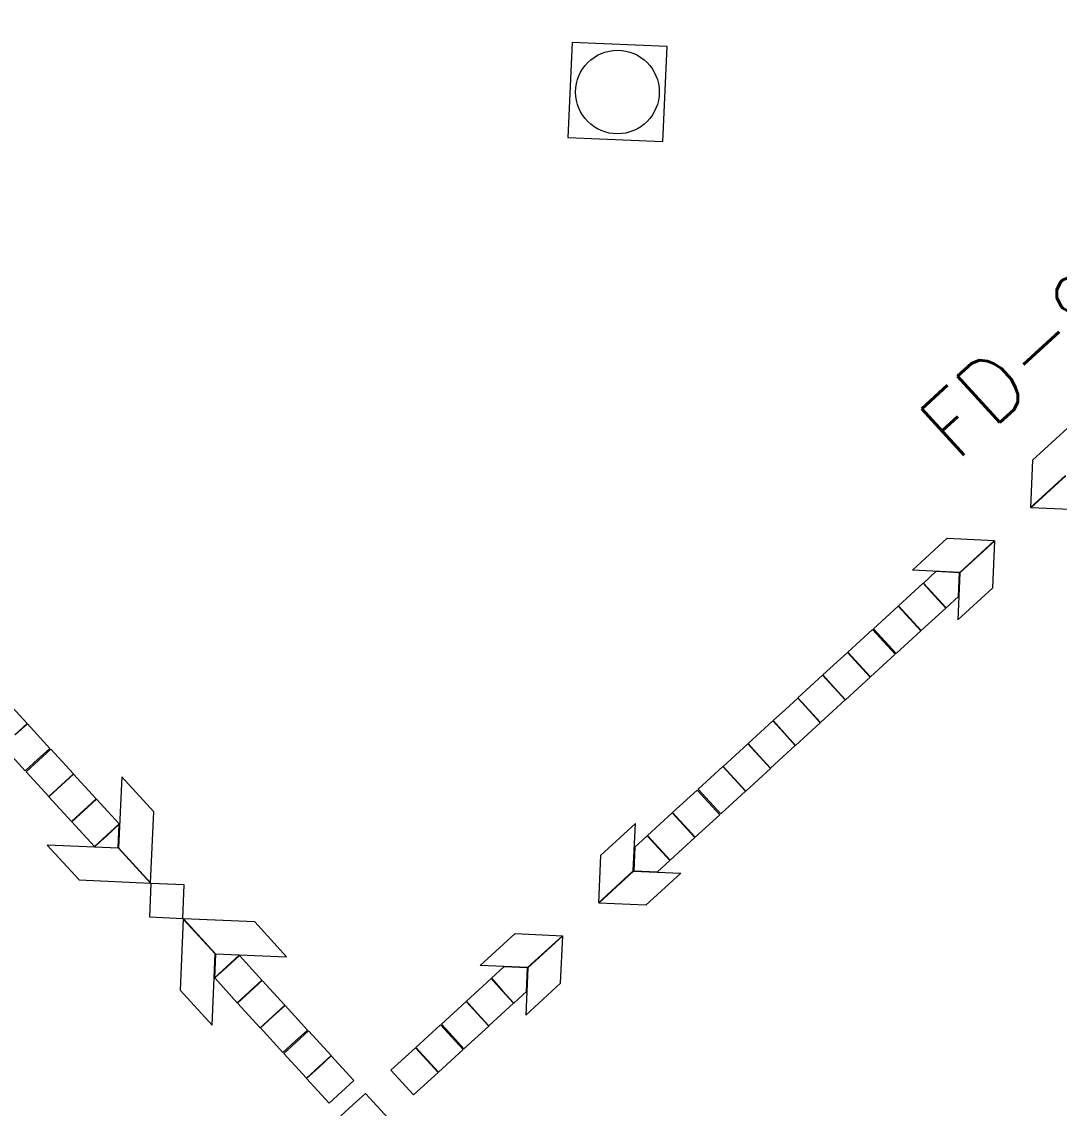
# Model space of a CAD drawing. Header units: inches. Extents: x 733725 to 1472938, y 4017711 to 8040520.
# Drawn here: x 734950.43 to 734962.83, y 4018803.07 to 4018816.06 of the extents above; entities that cross this region are included whole.
import ezdxf

# ---------------------------------------------------------------- set-up
doc = ezdxf.new("R2010")
doc.units = ezdxf.units.IN
doc.header["$MEASUREMENT"] = 0
doc.layers.add('H-HARAM3', color=123, linetype='Continuous', lineweight=5)
doc.layers.add('H-MAFSALL', color=31, linetype='Continuous', lineweight=13)
doc.styles.add('K1-FDS$0$ROMANS', font='romans.shx')

msp = doc.modelspace()

# ---------------------------------------------------------------- hatches: boundary and pattern name
at = {"layer": 'H-MAFSALL'}
h = msp.add_hatch(dxfattribs=at)
h.set_pattern_fill('ANGLE', color=256, scale=0.3, angle=45, style=0)
h.set_pattern_definition([(44.999999983, (-0.0012, 0.0002), (-1.4817422595, 1.4817422604), [1.524, -0.5715]), (134.999999983, (-0.0012, 0.0002), (-1.4817422604, -1.4817422595), [1.524, -0.5715])])
edge = h.paths.add_edge_path(flags=16)
edge.add_arc((734483.445, 4019138.19), 8, -50, 310)
edge = h.paths.add_edge_path(flags=16)
edge.add_arc((735041.69, 4018744.78), 5, 130, 310)
edge.add_arc((735041.69, 4018744.78), 5, -50, 130)
edge = h.paths.add_edge_path(flags=16)
edge.add_arc((734929.449, 4018650.032), 10, 307.1029, 310)
edge.add_line((734935.877, 4018642.372), (734935.481, 4018642.057))
edge = h.paths.add_edge_path(flags=16)
edge.add_arc((734448.304, 4018988.959), 5, -50, 310)
edge = h.paths.add_edge_path(flags=16)
edge.add_arc((734929.449, 4018650.032), 10, -50, 310)
edge = h.paths.add_edge_path()
edge.add_line((734470.495, 4018819.804), (734535.003, 4018852.189))
edge.add_line((734535.003, 4018852.189), (734535.003, 4018852.189))
edge.add_line((734535.003, 4018852.189), (734572.914, 4018810.916))
edge.add_arc((734615.714, 4018815.067), 43, 185.5397, 259.5981)
edge.add_line((734607.95, 4018772.774), (734656.259, 4018720.181))
edge.add_line((734656.259, 4018720.181), (734681.017, 4018702.881))
edge.add_line((734681.017, 4018702.881), (734689.467, 4018687.669))
edge.add_line((734689.467, 4018687.669), (734694.857, 4018680.12))
edge.add_line((734694.857, 4018680.12), (734719.321, 4018651.346))
edge.add_line((734719.321, 4018651.346), (734735.321, 4018631.946))
edge.add_line((734735.321, 4018631.946), (734738.811, 4018624.304))
edge.add_line((734738.811, 4018624.304), (734748.26, 4018603.512))
edge.add_line((734748.26, 4018603.512), (734747.516, 4018601.656))
edge.add_arc((734785.506, 4018511.871), 97.491, 107.72929, 112.93457, ccw=False)
edge.add_arc((734656.551, 4018541.881), 117.492, 25.08126, 32.34036, ccw=False)
edge.add_line((734762.964, 4018591.686), (734809.18, 4018581.942))
edge.add_line((734809.18, 4018581.942), (734866.219, 4018571.729))
edge.add_line((734866.219, 4018571.729), (734867.898, 4018578.513))
edge.add_line((734867.898, 4018578.513), (734907.725, 4018615.005))
edge.add_line((734907.725, 4018615.005), (734912.431, 4018609.829))
edge.add_line((734912.431, 4018609.829), (734975.64, 4018667.103))
edge.add_line((734975.64, 4018667.103), (734970.981, 4018672.229))
edge.add_line((734970.981, 4018672.229), (735032.04, 4018727.74))
edge.add_line((735032.04, 4018727.74), (735037.306, 4018722.006))
edge.add_line((735037.306, 4018722.006), (735052.413, 4018735.663))
edge.add_line((735052.413, 4018735.663), (735059.338, 4018741.922))
edge.add_line((735059.338, 4018741.922), (735066.401, 4018748.341))
edge.add_line((735066.401, 4018748.341), (735061.106, 4018754.165))
edge.add_line((735061.106, 4018754.165), (735117.118, 4018805.091))
edge.add_line((735117.118, 4018805.091), (735104.817, 4018818.622))
edge.add_line((735104.817, 4018818.622), (734958.677, 4018685.762))
edge.add_line((734958.677, 4018685.762), (734951.519, 4018693.635))
edge.add_line((734951.519, 4018693.635), (734933.872, 4018677.591))
edge.add_line((734933.872, 4018677.591), (734905.385, 4018651.693))
edge.add_line((734905.385, 4018651.693), (734888.108, 4018635.985))
edge.add_line((734888.108, 4018635.985), (734892.767, 4018630.86))
edge.add_line((734892.767, 4018630.86), (734854.667, 4018596.221))
edge.add_line((734854.667, 4018596.221), (734784.293, 4018608.823))
edge.add_arc((734788.7, 4018633.431), 25, 217.1653, 259.8479, ccw=False)
edge.add_line((734768.777, 4018618.328), (734704.047, 4018703.715))
edge.add_line((734704.047, 4018703.715), (734708.534, 4018710.947))
edge.add_line((734708.534, 4018710.947), (734700.207, 4018716.114))
edge.add_line((734700.207, 4018716.114), (734704.039, 4018722.289))
edge.add_line((734704.039, 4018722.289), (734698.091, 4018725.98))
edge.add_line((734698.091, 4018725.98), (734702.273, 4018732.721))
edge.add_line((734702.273, 4018732.721), (734702.336, 4018732.679))
edge.add_arc((734708.117, 4018741.415), 10.475, 236.5024, 314.0512)
edge.add_line((734715.401, 4018733.886), (734717.159, 4018735.485))
edge.add_line((734717.159, 4018735.485), (734722.231, 4018740.095))
edge.add_line((734722.231, 4018740.095), (734720.065, 4018742.478))
edge.add_line((734720.065, 4018742.478), (734726.132, 4018747.994))
edge.add_line((734726.132, 4018747.994), (734719.41, 4018755.387))
edge.add_line((734719.41, 4018755.387), (734713.218, 4018749.758))
edge.add_line((734713.218, 4018749.758), (734710.291, 4018752.978))
edge.add_line((734710.291, 4018752.978), (734716.483, 4018758.607))
edge.add_line((734716.483, 4018758.607), (734709.759, 4018766.003))
edge.add_line((734709.759, 4018766.003), (734703.567, 4018760.373))
edge.add_line((734703.567, 4018760.373), (734700.64, 4018763.593))
edge.add_line((734700.64, 4018763.593), (734706.832, 4018769.222))
edge.add_line((734706.832, 4018769.222), (734700.111, 4018776.616))
edge.add_line((734700.111, 4018776.616), (734694.4, 4018771.424))
edge.add_line((734694.4, 4018771.424), (734692.234, 4018773.807))
edge.add_line((734692.234, 4018773.807), (734686.631, 4018768.713))
edge.add_line((734686.631, 4018768.713), (734683.931, 4018766.258))
edge.add_arc((734691.488, 4018755.604), 13.062, 125.3471, 234.1486)
edge.add_line((734683.838, 4018745.017), (734679.674, 4018738.306))
edge.add_line((734679.674, 4018738.306), (734673.726, 4018741.996))
edge.add_line((734673.726, 4018741.996), (734673.41, 4018741.491))
edge.add_line((734673.41, 4018741.491), (734673.274, 4018741.576))
edge.add_line((734673.274, 4018741.576), (734669.424, 4018735.372))
edge.add_line((734669.424, 4018735.372), (734662.891, 4018739.425))
edge.add_line((734662.891, 4018739.425), (734661.12, 4018740.524))
edge.add_line((734661.12, 4018740.524), (734662.269, 4018742.424))
edge.add_line((734662.269, 4018742.424), (734639.091, 4018767.919))
edge.add_line((734639.091, 4018767.919), (734644.863, 4018773.166))
edge.add_line((734644.863, 4018773.166), (734641.27, 4018777.117))
edge.add_line((734641.27, 4018777.117), (734635.499, 4018771.87))
edge.add_line((734635.499, 4018771.87), (734624.539, 4018783.924))
edge.add_line((734624.539, 4018783.924), (734623.801, 4018783.25))
edge.add_line((734623.801, 4018783.25), (734611.491, 4018796.79))
edge.add_line((734611.491, 4018796.79), (734615.969, 4018800.904))
edge.add_line((734615.969, 4018800.904), (734613.206, 4018803.943))
edge.add_line((734613.206, 4018803.943), (734611.359, 4018802.264))
edge.add_line((734611.359, 4018802.264), (734611.02, 4018802.637))
edge.add_line((734611.02, 4018802.637), (734608.08, 4018802.777))
edge.add_line((734608.08, 4018802.777), (734607.708, 4018802.438))
edge.add_line((734607.708, 4018802.438), (734600.959, 4018809.861))
edge.add_line((734600.959, 4018809.861), (734601.332, 4018810.2))
edge.add_line((734601.332, 4018810.2), (734601.471, 4018813.14))
edge.add_line((734601.471, 4018813.14), (734601.133, 4018813.512))
edge.add_line((734601.133, 4018813.512), (734602.98, 4018815.191))
edge.add_line((734602.98, 4018815.191), (734600.195, 4018818.254))
edge.add_line((734600.195, 4018818.254), (734595.696, 4018814.164))
edge.add_line((734595.696, 4018814.164), (734583.386, 4018827.704))
edge.add_line((734583.386, 4018827.704), (734584.128, 4018828.375))
edge.add_line((734584.128, 4018828.375), (734573.169, 4018840.43))
edge.add_line((734573.169, 4018840.43), (734578.94, 4018845.677))
edge.add_line((734578.94, 4018845.677), (734575.348, 4018849.628))
edge.add_line((734575.348, 4018849.628), (734569.576, 4018844.381))
edge.add_line((734569.576, 4018844.381), (734546.398, 4018869.875))
edge.add_line((734546.398, 4018869.875), (734544.397, 4018868.912))
edge.add_line((734544.397, 4018868.912), (734540.057, 4018877.668))
edge.add_line((734540.057, 4018877.668), (734546.599, 4018880.911))
edge.add_line((734546.599, 4018880.911), (734546.526, 4018881.057))
edge.add_line((734546.526, 4018881.057), (734547.06, 4018881.322))
edge.add_line((734547.06, 4018881.322), (734543.952, 4018887.593))
edge.add_line((734543.952, 4018887.593), (734551.028, 4018891.101))
edge.add_arc((734562.294, 4018897.711), 13.062, 210.4016, 319.2031)
edge.add_line((734572.182, 4018889.177), (734580.485, 4018896.725))
edge.add_line((734580.485, 4018896.725), (734578.319, 4018899.107))
edge.add_line((734578.319, 4018899.107), (734584.029, 4018904.299))
edge.add_line((734584.029, 4018904.299), (734577.183, 4018911.579))
edge.add_line((734577.183, 4018911.579), (734571.116, 4018906.063))
edge.add_line((734571.116, 4018906.063), (734568.189, 4018909.283))
edge.add_line((734568.189, 4018909.283), (734574.256, 4018914.799))
edge.add_line((734574.256, 4018914.799), (734567.532, 4018922.195))
edge.add_line((734567.532, 4018922.195), (734561.465, 4018916.679))
edge.add_line((734561.465, 4018916.679), (734558.538, 4018919.898))
edge.add_line((734558.538, 4018919.898), (734564.605, 4018925.414))
edge.add_line((734564.605, 4018925.414), (734558.008, 4018932.921))
edge.add_line((734558.008, 4018932.921), (734551.941, 4018927.405))
edge.add_line((734551.941, 4018927.405), (734549.774, 4018929.787))
edge.add_line((734549.774, 4018929.787), (734542.945, 4018923.578))
edge.add_arc((734549.637, 4018915.633), 10.388, 130.1084, 208.8482)
edge.add_line((734540.538, 4018910.621), (734533.43, 4018907.097))
edge.add_line((734533.43, 4018907.097), (734530.321, 4018913.369))
edge.add_line((734530.321, 4018913.369), (734523.81, 4018910.141))
edge.add_line((734523.81, 4018910.141), (734519.422, 4018918.991))
edge.add_line((734519.422, 4018918.991), (734518.414, 4018918.49))
edge.add_line((734518.414, 4018918.49), (734483.652, 4018963.612))
edge.add_line((734483.652, 4018963.612), (734466.216, 4018986.25))
edge.add_arc((734446.342, 4018986.524), 19.876, -0.7881, 95.2465)
edge.add_line((734444.525, 4019006.316), (734441.745, 4019010.015))
edge.add_arc((734457.733, 4019022.03), 20, 159.6381, 216.9245, ccw=False)
edge.add_line((734438.983, 4019028.989), (734449.624, 4019057.661))
edge.add_arc((734468.375, 4019050.702), 20, 132.2751, 159.6381, ccw=False)
edge.add_line((734454.921, 4019065.5), (734492.174, 4019099.369))
edge.add_line((734492.174, 4019099.369), (734492.352, 4019103.094))
edge.add_line((734492.352, 4019103.094), (734518.495, 4019128.91))
edge.add_line((734518.495, 4019128.91), (734515.932, 4019129.032))
edge.add_line((734515.932, 4019129.032), (734509.618, 4019135.985))
edge.add_line((734509.618, 4019135.985), (734510.13, 4019146.749))
edge.add_line((734510.13, 4019146.749), (734519.735, 4019155.04))
edge.add_line((734519.735, 4019155.04), (734521.152, 4019171.133))
edge.add_line((734521.152, 4019171.133), (734507.472, 4019199.486))
edge.add_line((734507.472, 4019199.486), (734476.686, 4019171.099))
edge.add_line((734476.686, 4019171.099), (734472.574, 4019167.308))
edge.add_line((734472.574, 4019167.308), (734466.913, 4019162.087))
edge.add_line((734466.913, 4019162.087), (734466.392, 4019149.251))
edge.add_line((734466.392, 4019149.251), (734473.058, 4019142.023))
edge.add_line((734473.058, 4019142.023), (734470.728, 4019136.003))
edge.add_line((734470.728, 4019136.003), (734468.209, 4019122.907))
edge.add_line((734468.209, 4019122.907), (734466.607, 4019104.847))
edge.add_line((734466.607, 4019104.847), (734464.67, 4019103.328))
edge.add_line((734464.67, 4019103.328), (734460.43, 4019099.47))
edge.add_line((734460.43, 4019099.47), (734439.912, 4019080.557))
edge.add_arc((734466.972, 4019051.099), 40, 132.5703, 159.9333)
edge.add_line((734429.4, 4019064.824), (734425.787, 4019054.932))
edge.add_arc((734492.611, 4019019.499), 75.638, 152.06563, 155.27115)
edge.add_line((734423.91, 4019051.14), (734418.436, 4019034.299))
edge.add_line((734418.436, 4019034.299), (734418.393, 4019032.833))
edge.add_arc((734464.107, 4019027.499), 46.024, 173.3446, 190.8662)
edge.add_arc((734458.101, 4019026.815), 40, 191.5252, 222.5703)
edge.add_line((734428.643, 4018999.755), (734431.55, 4018996.591))
edge.add_arc((734450.637, 4018990.594), 20.007, 162.5586, 282.582)
edge.add_line((734454.995, 4018971.068), (734472.935, 4018951.538))
edge.add_line((734472.935, 4018951.538), (734489.366, 4018933.651))
edge.add_line((734489.366, 4018933.651), (734498.083, 4018916.295))
edge.add_line((734498.083, 4018916.295), (734467.009, 4018900.695))
edge.add_line((734467.009, 4018900.695), (734457.734, 4018896.038))
edge.add_line((734457.734, 4018896.038), (734446.846, 4018890.572))
edge.add_line((734446.846, 4018890.572), (734436.474, 4018885.365))
edge.add_line((734436.474, 4018885.365), (734448.8, 4018875.981))
edge.add_line((734448.8, 4018875.981), (734461.775, 4018837.145))
edge.add_line((734461.775, 4018837.145), (734470.495, 4018819.804))

# ---------------------------------------------------------------- linework, layer by layer
at = {"layer": 'H-HARAM3'}
for p, q in [((734957.004, 4018815.809), (734956.953, 4018814.672)), ((734957.004, 4018815.809), (734956.953, 4018814.672)), ((734958.14, 4018815.758), (734957.004, 4018815.809)), ((734958.14, 4018815.758), (734957.004, 4018815.809)), ((734958.09, 4018814.622), (734958.14, 4018815.758)), ((734958.09, 4018814.622), (734958.14, 4018815.758)), ((734956.953, 4018814.672), (734958.09, 4018814.622)), ((734956.953, 4018814.672), (734958.09, 4018814.622)), ((734962.927, 4018811.196), (734962.51, 4018810.814)), ((734962.927, 4018811.196), (734962.51, 4018810.814)), ((734962.51, 4018810.814), (734962.485, 4018810.249)), ((734962.51, 4018810.814), (734962.485, 4018810.249)), ((734962.485, 4018810.249), (734962.902, 4018810.631)), ((734962.485, 4018810.249), (734962.902, 4018810.631)), ((734962.488, 4018810.245), (734962.905, 4018810.627)), ((734962.488, 4018810.245), (734962.905, 4018810.627)), ((734963.053, 4018810.22), (734962.488, 4018810.245)), ((734963.053, 4018810.22), (734962.488, 4018810.245)), ((734961.073, 4018809.499), (734961.49, 4018809.881)), ((734961.073, 4018809.499), (734961.49, 4018809.881)), ((734961.49, 4018809.881), (734962.055, 4018809.856)), ((734961.49, 4018809.881), (734962.055, 4018809.856)), ((734962.055, 4018809.856), (734961.638, 4018809.474)), ((734962.055, 4018809.856), (734961.638, 4018809.474)), ((734962.058, 4018809.852), (734961.641, 4018809.47)), ((734962.058, 4018809.852), (734961.641, 4018809.47)), ((734962.033, 4018809.287), (734962.058, 4018809.852)), ((734962.033, 4018809.287), (734962.058, 4018809.852)), ((734961.638, 4018809.474), (734961.073, 4018809.499)), ((734961.638, 4018809.474), (734961.073, 4018809.499)), ((734961.354, 4018809.482), (734961.205, 4018809.346)), ((734961.354, 4018809.482), (734961.205, 4018809.346)), ((734961.636, 4018809.47), (734961.354, 4018809.482)), ((734961.636, 4018809.47), (734961.354, 4018809.482)), ((734961.201, 4018809.343), (734960.906, 4018809.073)), ((734961.201, 4018809.343), (734960.906, 4018809.073)), ((734961.336, 4018809.195), (734961.201, 4018809.343)), ((734961.336, 4018809.195), (734961.201, 4018809.343)), ((734961.205, 4018809.346), (734961.34, 4018809.198)), ((734961.205, 4018809.346), (734961.34, 4018809.198)), ((734961.641, 4018809.47), (734961.616, 4018808.905)), ((734961.641, 4018809.47), (734961.616, 4018808.905)), ((734961.624, 4018809.187), (734961.636, 4018809.47)), ((734961.624, 4018809.187), (734961.636, 4018809.47)), ((734961.616, 4018808.905), (734962.033, 4018809.287)), ((734961.616, 4018808.905), (734962.033, 4018809.287)), ((734961.471, 4018809.047), (734961.336, 4018809.195)), ((734961.471, 4018809.047), (734961.336, 4018809.195)), ((734961.34, 4018809.198), (734961.475, 4018809.05)), ((734961.34, 4018809.198), (734961.475, 4018809.05)), ((734961.475, 4018809.05), (734961.624, 4018809.187)), ((734961.475, 4018809.05), (734961.624, 4018809.187)), ((734960.903, 4018809.07), (734960.608, 4018808.8)), ((734960.903, 4018809.07), (734960.608, 4018808.8)), ((734961.038, 4018808.922), (734960.903, 4018809.07)), ((734961.038, 4018808.922), (734960.903, 4018809.07)), ((734960.906, 4018809.073), (734961.041, 4018808.925)), ((734960.906, 4018809.073), (734961.041, 4018808.925)), ((734961.176, 4018808.778), (734961.471, 4018809.047)), ((734961.176, 4018808.778), (734961.471, 4018809.047)), ((734961.173, 4018808.775), (734961.038, 4018808.922)), ((734961.173, 4018808.775), (734961.038, 4018808.922)), ((734961.041, 4018808.925), (734961.176, 4018808.778)), ((734961.041, 4018808.925), (734961.176, 4018808.778)), ((734960.597, 4018808.79), (734960.302, 4018808.52)), ((734960.597, 4018808.79), (734960.302, 4018808.52)), ((734960.732, 4018808.642), (734960.597, 4018808.79)), ((734960.732, 4018808.642), (734960.597, 4018808.79)), ((734960.608, 4018808.8), (734960.743, 4018808.652)), ((734960.608, 4018808.8), (734960.743, 4018808.652)), ((734960.878, 4018808.505), (734961.173, 4018808.775)), ((734960.878, 4018808.505), (734961.173, 4018808.775)), ((734960.867, 4018808.494), (734960.732, 4018808.642)), ((734960.867, 4018808.494), (734960.732, 4018808.642)), ((734960.743, 4018808.652), (734960.878, 4018808.505)), ((734960.743, 4018808.652), (734960.878, 4018808.505)), ((734960.298, 4018808.517), (734960.003, 4018808.247)), ((734960.298, 4018808.517), (734960.003, 4018808.247)), ((734960.433, 4018808.369), (734960.298, 4018808.517)), ((734960.433, 4018808.369), (734960.298, 4018808.517)), ((734960.302, 4018808.52), (734960.437, 4018808.372)), ((734960.302, 4018808.52), (734960.437, 4018808.372)), ((734960.572, 4018808.224), (734960.867, 4018808.494)), ((734960.572, 4018808.224), (734960.867, 4018808.494)), ((734960.568, 4018808.221), (734960.433, 4018808.369)), ((734960.568, 4018808.221), (734960.433, 4018808.369)), ((734960.437, 4018808.372), (734960.572, 4018808.224)), ((734960.437, 4018808.372), (734960.572, 4018808.224)), ((734960, 4018808.244), (734959.705, 4018807.974)), ((734960, 4018808.244), (734959.705, 4018807.974)), ((734960.135, 4018808.096), (734960, 4018808.244)), ((734960.135, 4018808.096), (734960, 4018808.244)), ((734960.003, 4018808.247), (734960.138, 4018808.099)), ((734960.003, 4018808.247), (734960.138, 4018808.099)), ((734960.273, 4018807.951), (734960.568, 4018808.221)), ((734960.273, 4018807.951), (734960.568, 4018808.221)), ((734960.27, 4018807.949), (734960.135, 4018808.096)), ((734960.27, 4018807.949), (734960.135, 4018808.096)), ((734960.138, 4018808.099), (734960.273, 4018807.951)), ((734960.138, 4018808.099), (734960.273, 4018807.951)), ((734950.491, 4018807.668), (734950.221, 4018807.963)), ((734950.491, 4018807.668), (734950.221, 4018807.963)), ((734959.702, 4018807.971), (734959.554, 4018807.836)), ((734959.702, 4018807.971), (734959.554, 4018807.836)), ((734959.837, 4018807.823), (734959.702, 4018807.971)), ((734959.837, 4018807.823), (734959.702, 4018807.971)), ((734959.705, 4018807.974), (734959.84, 4018807.826)), ((734959.705, 4018807.974), (734959.84, 4018807.826)), ((734959.975, 4018807.679), (734960.27, 4018807.949)), ((734959.975, 4018807.679), (734960.27, 4018807.949)), ((734959.554, 4018807.836), (734959.407, 4018807.701)), ((734959.554, 4018807.836), (734959.407, 4018807.701)), ((734959.972, 4018807.676), (734959.837, 4018807.823)), ((734959.972, 4018807.676), (734959.837, 4018807.823)), ((734959.84, 4018807.826), (734959.975, 4018807.679)), ((734959.84, 4018807.826), (734959.975, 4018807.679)), ((734950.344, 4018807.533), (734950.491, 4018807.668)), ((734950.344, 4018807.533), (734950.491, 4018807.668)), ((734950.494, 4018807.665), (734950.347, 4018807.53)), ((734950.494, 4018807.665), (734950.347, 4018807.53)), ((734950.764, 4018807.37), (734950.494, 4018807.665)), ((734950.764, 4018807.37), (734950.494, 4018807.665)), ((734959.403, 4018807.698), (734959.108, 4018807.428)), ((734959.403, 4018807.698), (734959.108, 4018807.428)), ((734959.538, 4018807.55), (734959.403, 4018807.698)), ((734959.538, 4018807.55), (734959.403, 4018807.698)), ((734959.407, 4018807.701), (734959.542, 4018807.553)), ((734959.407, 4018807.701), (734959.542, 4018807.553)), ((734959.824, 4018807.541), (734959.972, 4018807.676)), ((734959.824, 4018807.541), (734959.972, 4018807.676)), ((734959.673, 4018807.403), (734959.538, 4018807.55)), ((734959.673, 4018807.403), (734959.538, 4018807.55)), ((734959.542, 4018807.553), (734959.677, 4018807.406)), ((734959.542, 4018807.553), (734959.677, 4018807.406)), ((734959.677, 4018807.406), (734959.824, 4018807.541)), ((734959.677, 4018807.406), (734959.824, 4018807.541)), ((734950.199, 4018807.395), (734950.469, 4018807.1)), ((734950.199, 4018807.395), (734950.469, 4018807.1)), ((734959.105, 4018807.425), (734958.81, 4018807.155)), ((734959.105, 4018807.425), (734958.81, 4018807.155)), ((734959.24, 4018807.277), (734959.105, 4018807.425)), ((734959.24, 4018807.277), (734959.105, 4018807.425)), ((734959.108, 4018807.428), (734959.243, 4018807.28)), ((734959.108, 4018807.428), (734959.243, 4018807.28)), ((734959.378, 4018807.133), (734959.673, 4018807.403)), ((734959.378, 4018807.133), (734959.673, 4018807.403)), ((734950.617, 4018807.235), (734950.764, 4018807.37)), ((734950.617, 4018807.235), (734950.764, 4018807.37)), ((734950.774, 4018807.359), (734950.627, 4018807.224)), ((734950.774, 4018807.359), (734950.627, 4018807.224)), ((734951.044, 4018807.064), (734950.774, 4018807.359)), ((734951.044, 4018807.064), (734950.774, 4018807.359)), ((734959.375, 4018807.13), (734959.24, 4018807.277)), ((734959.375, 4018807.13), (734959.24, 4018807.277)), ((734959.243, 4018807.28), (734959.378, 4018807.133)), ((734959.243, 4018807.28), (734959.378, 4018807.133)), ((734950.469, 4018807.1), (734950.617, 4018807.235)), ((734950.469, 4018807.1), (734950.617, 4018807.235)), ((734950.627, 4018807.224), (734950.479, 4018807.089)), ((734950.627, 4018807.224), (734950.479, 4018807.089)), ((734958.807, 4018807.152), (734958.511, 4018806.882)), ((734958.807, 4018807.152), (734958.511, 4018806.882)), ((734958.941, 4018807.004), (734958.807, 4018807.152)), ((734958.941, 4018807.004), (734958.807, 4018807.152)), ((734958.81, 4018807.155), (734958.945, 4018807.007)), ((734958.81, 4018807.155), (734958.945, 4018807.007)), ((734950.479, 4018807.089), (734950.749, 4018806.794)), ((734950.479, 4018807.089), (734950.749, 4018806.794)), ((734950.897, 4018806.929), (734951.044, 4018807.064)), ((734950.897, 4018806.929), (734951.044, 4018807.064)), ((734951.047, 4018807.06), (734950.9, 4018806.925)), ((734951.047, 4018807.06), (734950.9, 4018806.925)), ((734951.317, 4018806.765), (734951.047, 4018807.06)), ((734951.317, 4018806.765), (734951.047, 4018807.06)), ((734951.623, 4018807.03), (734951.585, 4018806.18)), ((734951.623, 4018807.03), (734951.585, 4018806.18)), ((734952.005, 4018806.613), (734951.623, 4018807.03)), ((734952.005, 4018806.613), (734951.623, 4018807.03)), ((734959.076, 4018806.857), (734958.941, 4018807.004)), ((734959.076, 4018806.857), (734958.941, 4018807.004)), ((734958.945, 4018807.007), (734959.08, 4018806.86)), ((734958.945, 4018807.007), (734959.08, 4018806.86)), ((734959.08, 4018806.86), (734959.375, 4018807.13)), ((734959.08, 4018806.86), (734959.375, 4018807.13)), ((734950.749, 4018806.794), (734950.897, 4018806.929)), ((734950.749, 4018806.794), (734950.897, 4018806.929)), ((734950.9, 4018806.925), (734950.752, 4018806.79)), ((734950.9, 4018806.925), (734950.752, 4018806.79)), ((734958.511, 4018806.882), (734958.646, 4018806.734)), ((734958.511, 4018806.882), (734958.646, 4018806.734)), ((734950.752, 4018806.79), (734951.022, 4018806.495)), ((734950.752, 4018806.79), (734951.022, 4018806.495)), ((734951.17, 4018806.63), (734951.317, 4018806.765)), ((734951.17, 4018806.63), (734951.317, 4018806.765)), ((734951.32, 4018806.762), (734951.173, 4018806.627)), ((734951.32, 4018806.762), (734951.173, 4018806.627)), ((734951.59, 4018806.467), (734951.32, 4018806.762)), ((734951.59, 4018806.467), (734951.32, 4018806.762)), ((734958.5, 4018806.872), (734958.205, 4018806.602)), ((734958.5, 4018806.872), (734958.205, 4018806.602)), ((734958.635, 4018806.724), (734958.5, 4018806.872)), ((734958.635, 4018806.724), (734958.5, 4018806.872)), ((734958.781, 4018806.587), (734959.076, 4018806.857)), ((734958.781, 4018806.587), (734959.076, 4018806.857)), ((734951.022, 4018806.495), (734951.17, 4018806.63)), ((734951.022, 4018806.495), (734951.17, 4018806.63)), ((734951.173, 4018806.627), (734951.025, 4018806.492)), ((734951.173, 4018806.627), (734951.025, 4018806.492)), ((734958.77, 4018806.577), (734958.635, 4018806.724)), ((734958.77, 4018806.577), (734958.635, 4018806.724)), ((734958.646, 4018806.734), (734958.781, 4018806.587)), ((734958.646, 4018806.734), (734958.781, 4018806.587)), ((734951.025, 4018806.492), (734951.295, 4018806.197)), ((734951.025, 4018806.492), (734951.295, 4018806.197)), ((734951.967, 4018805.762), (734952.005, 4018806.613)), ((734951.967, 4018805.762), (734952.005, 4018806.613)), ((734958.202, 4018806.599), (734957.907, 4018806.329)), ((734958.202, 4018806.599), (734957.907, 4018806.329)), ((734958.337, 4018806.451), (734958.202, 4018806.599)), ((734958.337, 4018806.451), (734958.202, 4018806.599)), ((734958.205, 4018806.602), (734958.34, 4018806.454)), ((734958.205, 4018806.602), (734958.34, 4018806.454)), ((734958.475, 4018806.307), (734958.77, 4018806.577)), ((734958.475, 4018806.307), (734958.77, 4018806.577)), ((734951.443, 4018806.332), (734951.59, 4018806.467)), ((734951.443, 4018806.332), (734951.59, 4018806.467)), ((734951.593, 4018806.463), (734951.446, 4018806.328)), ((734951.593, 4018806.463), (734951.446, 4018806.328)), ((734951.581, 4018806.181), (734951.593, 4018806.463)), ((734951.581, 4018806.181), (734951.593, 4018806.463)), ((734957.763, 4018806.471), (734957.345, 4018806.089)), ((734957.763, 4018806.471), (734957.345, 4018806.089)), ((734957.737, 4018805.906), (734957.763, 4018806.471)), ((734957.737, 4018805.906), (734957.763, 4018806.471)), ((734958.472, 4018806.304), (734958.337, 4018806.451)), ((734958.472, 4018806.304), (734958.337, 4018806.451)), ((734958.34, 4018806.454), (734958.475, 4018806.307)), ((734958.34, 4018806.454), (734958.475, 4018806.307)), ((734951.295, 4018806.197), (734951.443, 4018806.332)), ((734951.295, 4018806.197), (734951.443, 4018806.332)), ((734951.446, 4018806.328), (734951.298, 4018806.194)), ((734951.446, 4018806.328), (734951.298, 4018806.194)), ((734957.904, 4018806.326), (734957.754, 4018806.189)), ((734957.904, 4018806.326), (734957.754, 4018806.189)), ((734958.039, 4018806.178), (734957.904, 4018806.326)), ((734958.039, 4018806.178), (734957.904, 4018806.326)), ((734957.907, 4018806.329), (734958.042, 4018806.181)), ((734957.907, 4018806.329), (734958.042, 4018806.181)), ((734958.177, 4018806.034), (734958.472, 4018806.304)), ((734958.177, 4018806.034), (734958.472, 4018806.304)), ((734951.582, 4018806.177), (734950.731, 4018806.214)), ((734950.731, 4018806.214), (734951.113, 4018805.797)), ((734950.731, 4018806.214), (734951.113, 4018805.797)), ((734951.582, 4018806.177), (734950.731, 4018806.214)), ((734951.298, 4018806.194), (734951.581, 4018806.181)), ((734951.298, 4018806.194), (734951.581, 4018806.181)), ((734951.964, 4018805.759), (734951.582, 4018806.177)), ((734951.964, 4018805.759), (734951.582, 4018806.177)), ((734951.585, 4018806.18), (734951.967, 4018805.762)), ((734951.585, 4018806.18), (734951.967, 4018805.762)), ((734957.754, 4018806.189), (734957.742, 4018805.907)), ((734957.754, 4018806.189), (734957.742, 4018805.907)), ((734958.174, 4018806.031), (734958.039, 4018806.178)), ((734958.174, 4018806.031), (734958.039, 4018806.178)), ((734958.042, 4018806.181), (734958.177, 4018806.034)), ((734958.042, 4018806.181), (734958.177, 4018806.034)), ((734957.345, 4018806.089), (734957.32, 4018805.524)), ((734957.345, 4018806.089), (734957.32, 4018805.524)), ((734958.024, 4018805.894), (734958.174, 4018806.031)), ((734958.024, 4018805.894), (734958.174, 4018806.031)), ((734957.32, 4018805.524), (734957.737, 4018805.906)), ((734957.32, 4018805.524), (734957.737, 4018805.906)), ((734957.323, 4018805.521), (734957.74, 4018805.903)), ((734957.323, 4018805.521), (734957.74, 4018805.903)), ((734957.74, 4018805.903), (734958.306, 4018805.877)), ((734957.74, 4018805.903), (734958.306, 4018805.877)), ((734957.742, 4018805.907), (734958.024, 4018805.894)), ((734957.742, 4018805.907), (734958.024, 4018805.894)), ((734958.306, 4018805.877), (734957.888, 4018805.496)), ((734958.306, 4018805.877), (734957.888, 4018805.496)), ((734951.113, 4018805.797), (734951.964, 4018805.759)), ((734951.113, 4018805.797), (734951.964, 4018805.759)), ((734951.971, 4018805.754), (734951.953, 4018805.355)), ((734951.971, 4018805.754), (734951.953, 4018805.355)), ((734952.37, 4018805.737), (734951.971, 4018805.754)), ((734952.37, 4018805.737), (734951.971, 4018805.754)), ((734952.353, 4018805.337), (734952.37, 4018805.737)), ((734952.353, 4018805.337), (734952.37, 4018805.737)), ((734957.888, 4018805.496), (734957.323, 4018805.521)), ((734957.888, 4018805.496), (734957.323, 4018805.521)), ((734951.953, 4018805.355), (734952.353, 4018805.337)), ((734951.953, 4018805.355), (734952.353, 4018805.337)), ((734952.357, 4018805.329), (734952.319, 4018804.479)), ((734952.357, 4018805.329), (734952.319, 4018804.479)), ((734952.739, 4018804.912), (734952.357, 4018805.329)), ((734952.739, 4018804.912), (734952.357, 4018805.329)), ((734953.211, 4018805.295), (734952.36, 4018805.332)), ((734952.36, 4018805.332), (734952.742, 4018804.915)), ((734952.36, 4018805.332), (734952.742, 4018804.915)), ((734953.211, 4018805.295), (734952.36, 4018805.332)), ((734953.593, 4018804.877), (734953.211, 4018805.295)), ((734953.593, 4018804.877), (734953.211, 4018805.295)), ((734955.908, 4018804.774), (734956.325, 4018805.156)), ((734955.908, 4018804.774), (734956.325, 4018805.156)), ((734956.325, 4018805.156), (734956.89, 4018805.131)), ((734956.325, 4018805.156), (734956.89, 4018805.131)), ((734956.89, 4018805.131), (734956.473, 4018804.749)), ((734956.89, 4018805.131), (734956.473, 4018804.749)), ((734956.893, 4018805.128), (734956.476, 4018804.746)), ((734956.893, 4018805.128), (734956.476, 4018804.746)), ((734956.868, 4018804.562), (734956.893, 4018805.128)), ((734956.868, 4018804.562), (734956.893, 4018805.128)), ((734952.701, 4018804.061), (734952.739, 4018804.912)), ((734952.701, 4018804.061), (734952.739, 4018804.912)), ((734952.743, 4018804.911), (734952.73, 4018804.628)), ((734952.743, 4018804.911), (734952.73, 4018804.628)), ((734952.742, 4018804.915), (734953.593, 4018804.877)), ((734952.742, 4018804.915), (734953.593, 4018804.877)), ((734953.025, 4018804.898), (734952.743, 4018804.911)), ((734953.025, 4018804.898), (734952.743, 4018804.911)), ((734952.878, 4018804.763), (734953.025, 4018804.898)), ((734952.878, 4018804.763), (734953.025, 4018804.898)), ((734953.028, 4018804.895), (734952.881, 4018804.76)), ((734953.028, 4018804.895), (734952.881, 4018804.76)), ((734953.298, 4018804.6), (734953.028, 4018804.895)), ((734953.298, 4018804.6), (734953.028, 4018804.895)), ((734952.73, 4018804.628), (734952.878, 4018804.763)), ((734952.73, 4018804.628), (734952.878, 4018804.763)), ((734952.881, 4018804.76), (734952.733, 4018804.625)), ((734952.881, 4018804.76), (734952.733, 4018804.625)), ((734956.473, 4018804.749), (734955.908, 4018804.774)), ((734956.473, 4018804.749), (734955.908, 4018804.774)), ((734956.189, 4018804.757), (734956.04, 4018804.621)), ((734956.189, 4018804.757), (734956.04, 4018804.621)), ((734956.471, 4018804.745), (734956.189, 4018804.757)), ((734956.471, 4018804.745), (734956.189, 4018804.757)), ((734956.476, 4018804.746), (734956.451, 4018804.181)), ((734956.476, 4018804.746), (734956.451, 4018804.181)), ((734956.459, 4018804.462), (734956.471, 4018804.745)), ((734956.459, 4018804.462), (734956.471, 4018804.745)), ((734952.733, 4018804.625), (734953.003, 4018804.33)), ((734952.733, 4018804.625), (734953.003, 4018804.33)), ((734953.151, 4018804.465), (734953.298, 4018804.6)), ((734953.151, 4018804.465), (734953.298, 4018804.6)), ((734953.301, 4018804.596), (734953.154, 4018804.461)), ((734953.301, 4018804.596), (734953.154, 4018804.461)), ((734953.571, 4018804.301), (734953.301, 4018804.596)), ((734953.571, 4018804.301), (734953.301, 4018804.596)), ((734956.036, 4018804.618), (734955.741, 4018804.348)), ((734956.036, 4018804.618), (734955.741, 4018804.348)), ((734956.171, 4018804.47), (734956.036, 4018804.618)), ((734956.171, 4018804.47), (734956.036, 4018804.618)), ((734956.04, 4018804.621), (734956.175, 4018804.473)), ((734956.04, 4018804.621), (734956.175, 4018804.473)), ((734956.451, 4018804.181), (734956.868, 4018804.562)), ((734956.451, 4018804.181), (734956.868, 4018804.562)), ((734952.319, 4018804.479), (734952.701, 4018804.061)), ((734952.319, 4018804.479), (734952.701, 4018804.061)), ((734953.003, 4018804.33), (734953.151, 4018804.465)), ((734953.003, 4018804.33), (734953.151, 4018804.465)), ((734953.154, 4018804.461), (734953.006, 4018804.326)), ((734953.154, 4018804.461), (734953.006, 4018804.326)), ((734956.306, 4018804.323), (734956.171, 4018804.47)), ((734956.306, 4018804.323), (734956.171, 4018804.47)), ((734956.175, 4018804.473), (734956.31, 4018804.326)), ((734956.175, 4018804.473), (734956.31, 4018804.326)), ((734956.31, 4018804.326), (734956.459, 4018804.462)), ((734956.31, 4018804.326), (734956.459, 4018804.462)), ((734953.006, 4018804.326), (734953.276, 4018804.031)), ((734953.006, 4018804.326), (734953.276, 4018804.031)), ((734953.424, 4018804.166), (734953.571, 4018804.301)), ((734953.424, 4018804.166), (734953.571, 4018804.301)), ((734953.574, 4018804.298), (734953.427, 4018804.163)), ((734953.574, 4018804.298), (734953.427, 4018804.163)), ((734953.844, 4018804.003), (734953.574, 4018804.298)), ((734953.844, 4018804.003), (734953.574, 4018804.298)), ((734955.738, 4018804.345), (734955.443, 4018804.075)), ((734955.738, 4018804.345), (734955.443, 4018804.075)), ((734955.873, 4018804.197), (734955.738, 4018804.345)), ((734955.873, 4018804.197), (734955.738, 4018804.345)), ((734955.741, 4018804.348), (734955.876, 4018804.2)), ((734955.741, 4018804.348), (734955.876, 4018804.2)), ((734956.011, 4018804.053), (734956.306, 4018804.323)), ((734956.011, 4018804.053), (734956.306, 4018804.323)), ((734953.276, 4018804.031), (734953.424, 4018804.166)), ((734953.276, 4018804.031), (734953.424, 4018804.166)), ((734953.427, 4018804.163), (734953.279, 4018804.028)), ((734953.427, 4018804.163), (734953.279, 4018804.028)), ((734956.008, 4018804.05), (734955.873, 4018804.197)), ((734956.008, 4018804.05), (734955.873, 4018804.197)), ((734955.876, 4018804.2), (734956.011, 4018804.053)), ((734955.876, 4018804.2), (734956.011, 4018804.053)), ((734953.279, 4018804.028), (734953.549, 4018803.733)), ((734953.279, 4018804.028), (734953.549, 4018803.733)), ((734955.432, 4018804.065), (734955.137, 4018803.795)), ((734955.432, 4018804.065), (734955.137, 4018803.795)), ((734955.567, 4018803.917), (734955.432, 4018804.065)), ((734955.567, 4018803.917), (734955.432, 4018804.065)), ((734955.443, 4018804.075), (734955.578, 4018803.927)), ((734955.443, 4018804.075), (734955.578, 4018803.927)), ((734955.713, 4018803.78), (734956.008, 4018804.05)), ((734955.713, 4018803.78), (734956.008, 4018804.05)), ((734953.697, 4018803.868), (734953.844, 4018804.003)), ((734953.697, 4018803.868), (734953.844, 4018804.003)), ((734953.854, 4018803.992), (734953.707, 4018803.857)), ((734953.854, 4018803.992), (734953.707, 4018803.857)), ((734954.124, 4018803.697), (734953.854, 4018803.992)), ((734954.124, 4018803.697), (734953.854, 4018803.992)), ((734955.702, 4018803.77), (734955.567, 4018803.917)), ((734955.702, 4018803.77), (734955.567, 4018803.917)), ((734955.578, 4018803.927), (734955.713, 4018803.78)), ((734955.578, 4018803.927), (734955.713, 4018803.78)), ((734953.549, 4018803.733), (734953.697, 4018803.868)), ((734953.549, 4018803.733), (734953.697, 4018803.868)), ((734953.707, 4018803.857), (734953.559, 4018803.722)), ((734953.707, 4018803.857), (734953.559, 4018803.722)), ((734955.134, 4018803.792), (734954.838, 4018803.522)), ((734955.134, 4018803.792), (734954.838, 4018803.522)), ((734955.269, 4018803.644), (734955.134, 4018803.792)), ((734955.269, 4018803.644), (734955.134, 4018803.792)), ((734955.137, 4018803.795), (734955.272, 4018803.647)), ((734955.137, 4018803.795), (734955.272, 4018803.647)), ((734955.407, 4018803.5), (734955.702, 4018803.77)), ((734955.407, 4018803.5), (734955.702, 4018803.77)), ((734953.559, 4018803.722), (734953.829, 4018803.427)), ((734953.559, 4018803.722), (734953.829, 4018803.427)), ((734953.977, 4018803.562), (734954.124, 4018803.697)), ((734953.977, 4018803.562), (734954.124, 4018803.697)), ((734954.127, 4018803.693), (734953.98, 4018803.558)), ((734954.127, 4018803.693), (734953.98, 4018803.558)), ((734954.397, 4018803.398), (734954.127, 4018803.693)), ((734954.397, 4018803.398), (734954.127, 4018803.693)), ((734955.403, 4018803.497), (734955.269, 4018803.644)), ((734955.403, 4018803.497), (734955.269, 4018803.644)), ((734955.272, 4018803.647), (734955.407, 4018803.5)), ((734955.272, 4018803.647), (734955.407, 4018803.5)), ((734953.829, 4018803.427), (734953.977, 4018803.562)), ((734953.829, 4018803.427), (734953.977, 4018803.562)), ((734953.98, 4018803.558), (734953.832, 4018803.423)), ((734953.98, 4018803.558), (734953.832, 4018803.423)), ((734954.838, 4018803.522), (734954.973, 4018803.374)), ((734954.838, 4018803.522), (734954.973, 4018803.374)), ((734953.832, 4018803.423), (734954.102, 4018803.128)), ((734953.832, 4018803.423), (734954.102, 4018803.128)), ((734954.25, 4018803.263), (734954.397, 4018803.398)), ((734954.25, 4018803.263), (734954.397, 4018803.398)), ((734954.973, 4018803.374), (734955.108, 4018803.227)), ((734954.973, 4018803.374), (734955.108, 4018803.227)), ((734955.108, 4018803.227), (734955.403, 4018803.497)), ((734955.108, 4018803.227), (734955.403, 4018803.497)), ((734954.102, 4018803.128), (734954.25, 4018803.263)), ((734954.102, 4018803.128), (734954.25, 4018803.263)), ((734954.537, 4018803.246), (734954.389, 4018803.111)), ((734954.537, 4018803.246), (734954.389, 4018803.111)), ((734954.672, 4018803.098), (734954.537, 4018803.246)), ((734954.672, 4018803.098), (734954.537, 4018803.246)), ((734954.389, 4018803.111), (734954.242, 4018802.976)), ((734954.389, 4018803.111), (734954.242, 4018802.976)), ((734954.807, 4018802.951), (734954.672, 4018803.098)), ((734954.807, 4018802.951), (734954.672, 4018803.098))]:
    msp.add_line(p, q, dxfattribs=at)
msp.add_circle((734957.547, 4018815.215), 0.5, dxfattribs=at)
msp.add_circle((734957.547, 4018815.215), 0.5, dxfattribs=at)

# ---------------------------------------------------------------- texts
at = {"layer": 'H-HARAM3', "style": 'K1-FDS$0$ROMANS'}
msp.add_text('FD-975.45', height=0.75, rotation=42.4518, dxfattribs=at).set_placement((734961.597, 4018810.788))
msp.add_text('FD-975.45', height=0.75, rotation=42.4518, dxfattribs=at).set_placement((734961.597, 4018810.788))

doc.saveas('drawing.dxf')
